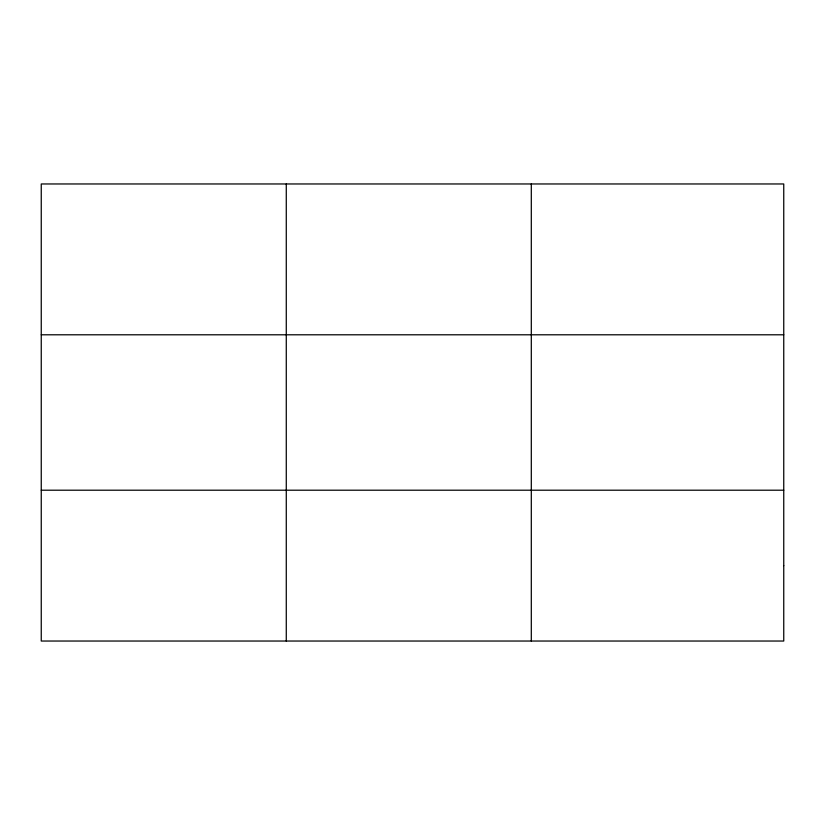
<?xml version="1.0" encoding="UTF-8"?>
<svg xmlns="http://www.w3.org/2000/svg" width="825" height="825" viewBox="0 0 825 825"><rect width="100%" height="100%" fill="white"/><g stroke="black" fill="none" stroke-linecap="round" stroke-linejoin="round"><path stroke-width="1.24" d="M286.275 183.965L286.275 641.035M531.3 183.965L531.3 641.035M41.25 334.795L783.75 334.795M41.25 490.205L783.75 490.205M783.75 565.62L783.75 641.035L41.25 641.035L41.25 183.965L783.75 183.965L783.75 565.62"/></g></svg>
